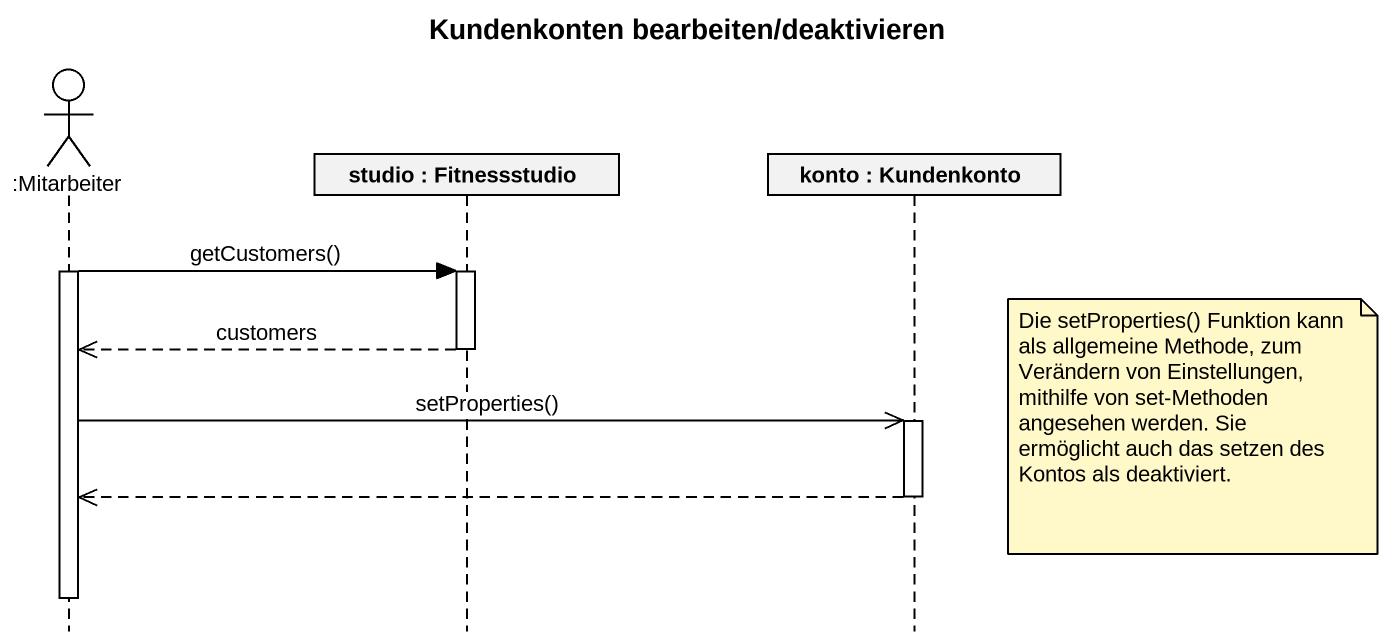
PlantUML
@startuml
title Kundenkonten bearbeiten/deaktivieren
hide footbox
actor ":Mitarbeiter" as Mitarbeiter
participant "studio : Fitnessstudio" as studio
participant "konto : Kundenkonto" as konto

activate Mitarbeiter
Mitarbeiter -> studio : getCustomers()
activate studio
studio -->> Mitarbeiter : customers
deactivate studio
Mitarbeiter ->> konto : setProperties()
activate konto
note right of konto : Die setProperties() Funktion kann als allgemeine Methode, zum Verändern von Einstellungen, mithilfe von set-Methoden angesehen werden. Sie ermöglicht auch das setzen des Kontos als deaktiviert.
konto -->> Mitarbeiter
deactivate konto
deactivate Mitarbeiter
@enduml
